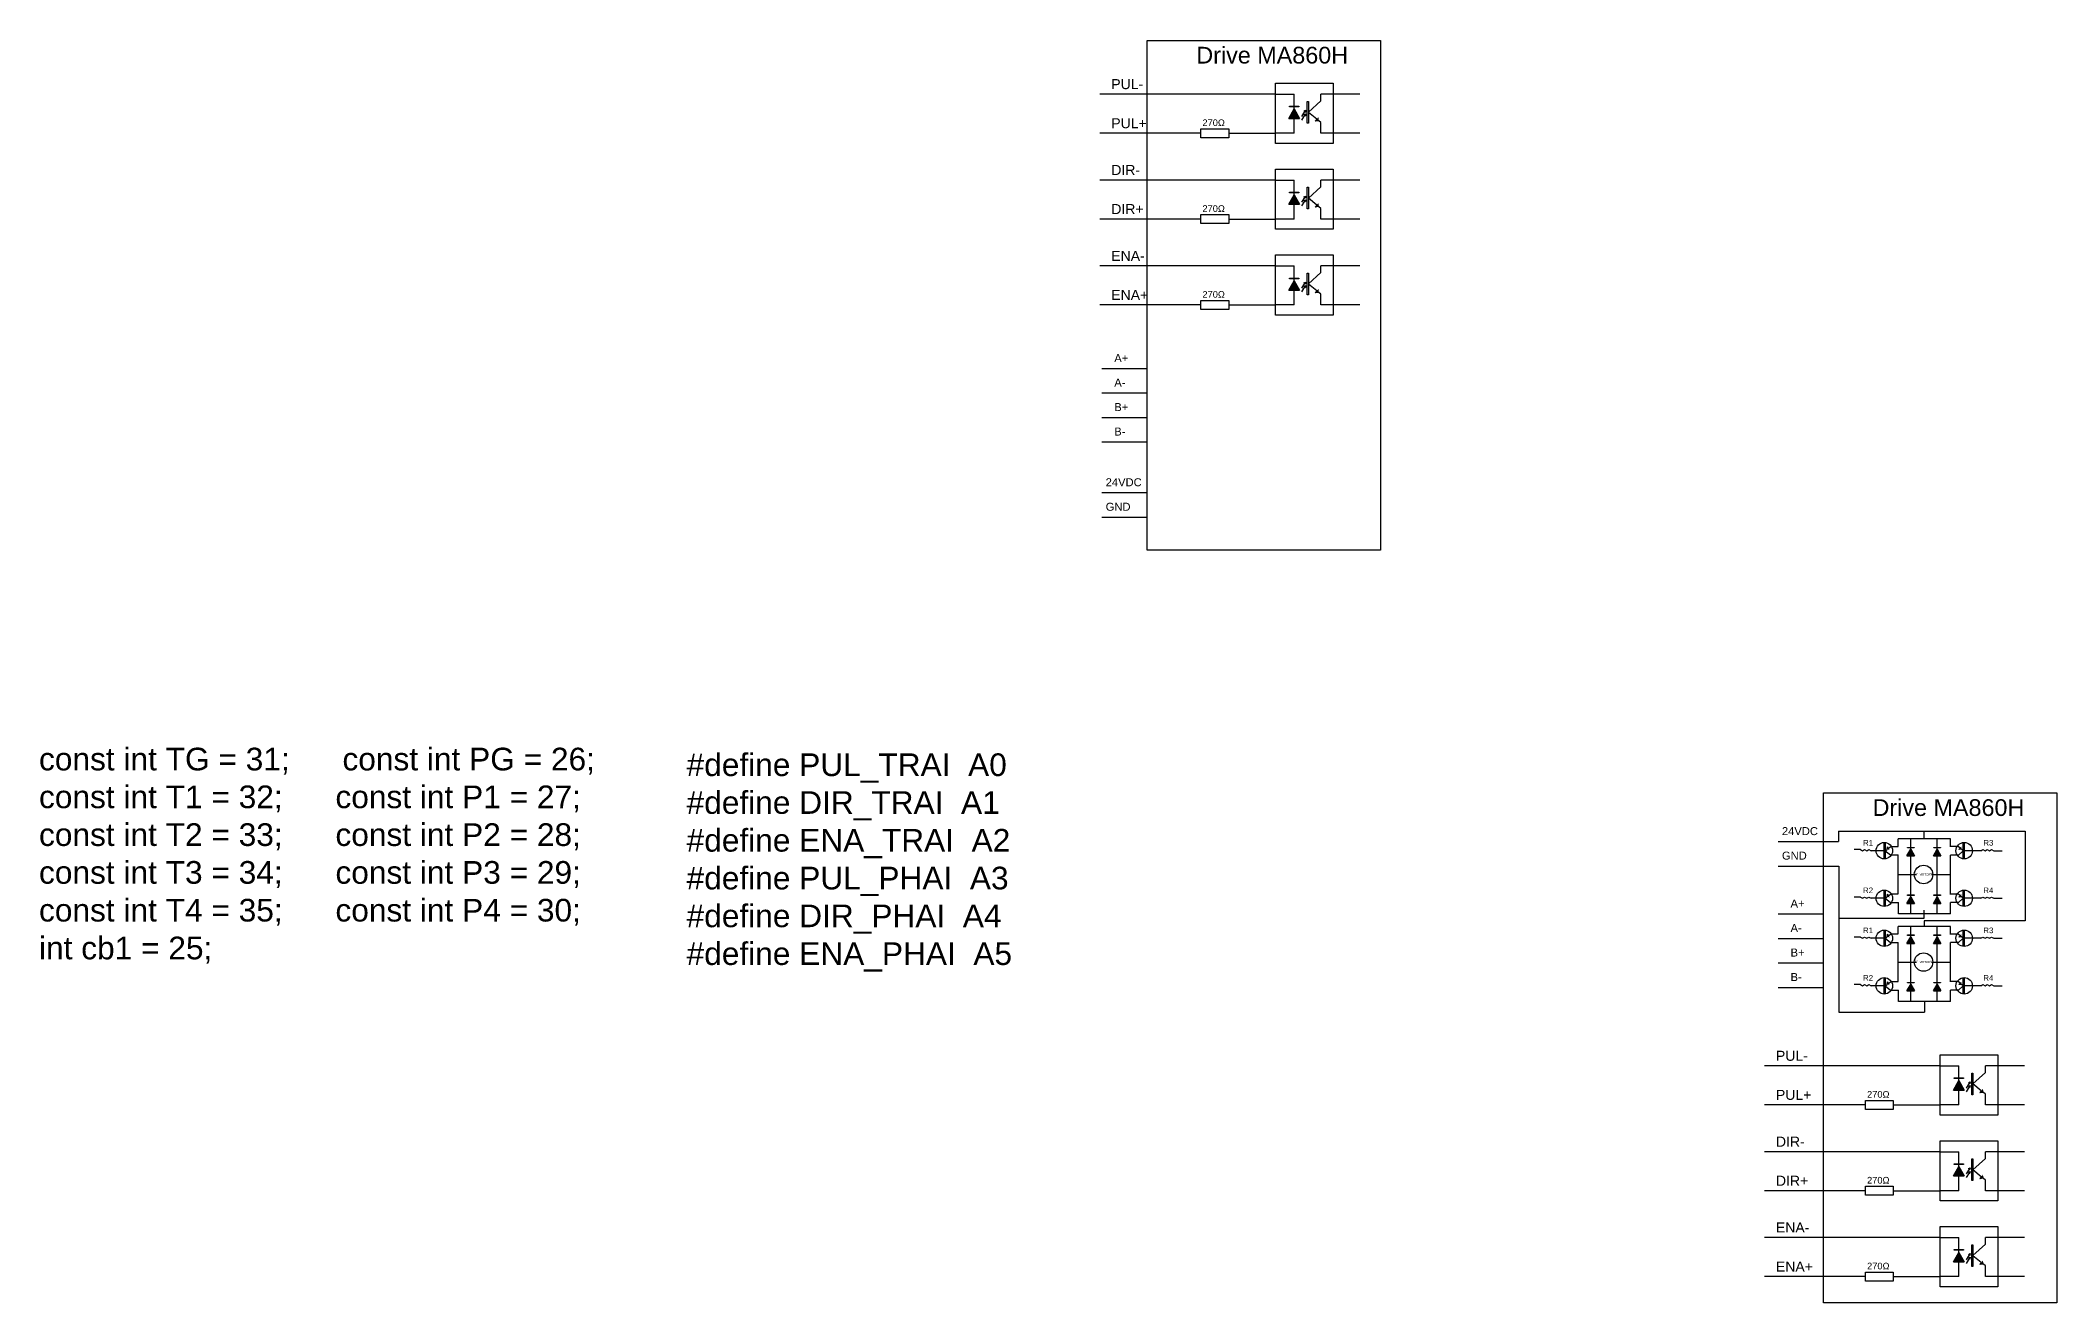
# Model space of a CAD drawing. Header units: millimetres. Extents: x 1 to 623, y -49 to 60.
# Drawn here: x 132.75 to 168.34, y -29.78 to -7.51 of the extents above; entities that cross this region are included whole.
import ezdxf

# ---------------------------------------------------------------- set-up
doc = ezdxf.new("R2010")
doc.units = ezdxf.units.MM
doc.header["$LTSCALE"] = 0.1
doc.styles.get("Standard").update_dxf_attribs({"font": 'arial.ttf'})

msp = doc.modelspace()

# ---------------------------------------------------------------- hatches: boundary and pattern name
h = msp.add_hatch(color=256)
h.dxf.hatch_style = 1
h.paths.add_polyline_path([(154.783, -8.885), (154.879, -8.885), (154.975, -8.885), (154.879, -8.719)])
h = msp.add_hatch(color=256)
h.dxf.hatch_style = 1
h.paths.add_polyline_path([(155.051, -8.756), (155.064, -8.765), (155.077, -8.773), (155.079, -8.742)])
h = msp.add_hatch(color=256)
h.dxf.hatch_style = 1
h.paths.add_polyline_path([(155.051, -8.82), (155.064, -8.829), (155.077, -8.837), (155.079, -8.806)])
h = msp.add_hatch(color=256)
h.dxf.hatch_style = 1
h.paths.add_polyline_path([(155.248, -8.935), (155.314, -8.927), (155.308, -8.861), (155.278, -8.898)])
h = msp.add_hatch(color=256)
h.dxf.hatch_style = 1
h.paths.add_polyline_path([(154.783, -10.4), (154.879, -10.4), (154.975, -10.4), (154.879, -10.234)])
h = msp.add_hatch(color=256)
h.dxf.hatch_style = 1
h.paths.add_polyline_path([(155.051, -10.271), (155.064, -10.279), (155.077, -10.288), (155.079, -10.257)])
h = msp.add_hatch(color=256)
h.dxf.hatch_style = 1
h.paths.add_polyline_path([(155.051, -10.335), (155.064, -10.343), (155.077, -10.351), (155.079, -10.321)])
h = msp.add_hatch(color=256)
h.dxf.hatch_style = 1
h.paths.add_polyline_path([(155.248, -10.45), (155.314, -10.442), (155.308, -10.376), (155.278, -10.413)])
h = msp.add_hatch(color=256)
h.dxf.hatch_style = 1
h.paths.add_polyline_path([(154.783, -11.915), (154.879, -11.915), (154.975, -11.915), (154.879, -11.748)])
h = msp.add_hatch(color=256)
h.dxf.hatch_style = 1
h.paths.add_polyline_path([(155.051, -11.786), (155.064, -11.794), (155.077, -11.802), (155.079, -11.772)])
h = msp.add_hatch(color=256)
h.dxf.hatch_style = 1
h.paths.add_polyline_path([(155.051, -11.85), (155.064, -11.858), (155.077, -11.866), (155.079, -11.835)])
h = msp.add_hatch(color=256)
h.dxf.hatch_style = 1
h.paths.add_polyline_path([(155.248, -11.964), (155.314, -11.956), (155.308, -11.891), (155.278, -11.927)])
h = msp.add_hatch(color=256)
h.dxf.hatch_style = 1
h.paths.add_polyline_path([(165.349, -21.735), (165.343, -21.781), (165.389, -21.788), (165.369, -21.761)])
h = msp.add_hatch(color=256)
h.dxf.hatch_style = 1
h.paths.add_polyline_path([(165.694, -21.896), (165.761, -21.896), (165.828, -21.896), (165.761, -21.78)])
h = msp.add_hatch(color=256)
h.dxf.hatch_style = 1
h.paths.add_polyline_path([(166.16, -21.896), (166.227, -21.896), (166.294, -21.896), (166.227, -21.78)])
h = msp.add_hatch(color=256)
h.dxf.hatch_style = 1
h.paths.add_polyline_path([(166.611, -21.784), (166.657, -21.779), (166.653, -21.733), (166.632, -21.759)])
h = msp.add_hatch(color=256)
h.dxf.hatch_style = 1
h.paths.add_polyline_path([(165.349, -22.574), (165.343, -22.62), (165.389, -22.627), (165.369, -22.6)])
h = msp.add_hatch(color=256)
h.dxf.hatch_style = 1
h.paths.add_polyline_path([(165.694, -22.735), (165.761, -22.735), (165.828, -22.735), (165.761, -22.619)])
h = msp.add_hatch(color=256)
h.dxf.hatch_style = 1
h.paths.add_polyline_path([(166.16, -22.735), (166.227, -22.735), (166.294, -22.735), (166.227, -22.619)])
h = msp.add_hatch(color=256)
h.dxf.hatch_style = 1
h.paths.add_polyline_path([(166.611, -22.623), (166.657, -22.618), (166.653, -22.572), (166.632, -22.598)])
h = msp.add_hatch(color=256)
h.dxf.hatch_style = 1
h.paths.add_polyline_path([(165.349, -23.28), (165.343, -23.326), (165.389, -23.333), (165.369, -23.306)])
h = msp.add_hatch(color=256)
h.dxf.hatch_style = 1
h.paths.add_polyline_path([(165.694, -23.441), (165.761, -23.441), (165.828, -23.441), (165.761, -23.325)])
h = msp.add_hatch(color=256)
h.dxf.hatch_style = 1
h.paths.add_polyline_path([(166.16, -23.441), (166.227, -23.441), (166.294, -23.441), (166.227, -23.325)])
h = msp.add_hatch(color=256)
h.dxf.hatch_style = 1
h.paths.add_polyline_path([(166.611, -23.329), (166.657, -23.324), (166.653, -23.278), (166.632, -23.304)])
h = msp.add_hatch(color=256)
h.dxf.hatch_style = 1
h.paths.add_polyline_path([(165.349, -24.119), (165.343, -24.165), (165.389, -24.172), (165.369, -24.145)])
h = msp.add_hatch(color=256)
h.dxf.hatch_style = 1
h.paths.add_polyline_path([(165.694, -24.28), (165.761, -24.28), (165.828, -24.28), (165.761, -24.164)])
h = msp.add_hatch(color=256)
h.dxf.hatch_style = 1
h.paths.add_polyline_path([(166.16, -24.28), (166.227, -24.28), (166.294, -24.28), (166.227, -24.164)])
h = msp.add_hatch(color=256)
h.dxf.hatch_style = 1
h.paths.add_polyline_path([(166.611, -24.168), (166.657, -24.163), (166.653, -24.117), (166.632, -24.143)])
h = msp.add_hatch(color=256)
h.dxf.hatch_style = 1
h.paths.add_polyline_path([(166.513, -26.028), (166.609, -26.028), (166.704, -26.028), (166.609, -25.862)])
h = msp.add_hatch(color=256)
h.dxf.hatch_style = 1
h.paths.add_polyline_path([(166.781, -25.899), (166.794, -25.907), (166.807, -25.916), (166.808, -25.885)])
h = msp.add_hatch(color=256)
h.dxf.hatch_style = 1
h.paths.add_polyline_path([(166.781, -25.963), (166.794, -25.971), (166.807, -25.98), (166.808, -25.949)])
h = msp.add_hatch(color=256)
h.dxf.hatch_style = 1
h.paths.add_polyline_path([(166.978, -26.078), (167.043, -26.07), (167.037, -26.004), (167.007, -26.041)])
h = msp.add_hatch(color=256)
h.dxf.hatch_style = 1
h.paths.add_polyline_path([(166.513, -27.543), (166.609, -27.543), (166.704, -27.543), (166.609, -27.376)])
h = msp.add_hatch(color=256)
h.dxf.hatch_style = 1
h.paths.add_polyline_path([(166.781, -27.414), (166.794, -27.422), (166.807, -27.43), (166.808, -27.4)])
h = msp.add_hatch(color=256)
h.dxf.hatch_style = 1
h.paths.add_polyline_path([(166.781, -27.478), (166.794, -27.486), (166.807, -27.494), (166.808, -27.464)])
h = msp.add_hatch(color=256)
h.dxf.hatch_style = 1
h.paths.add_polyline_path([(166.978, -27.592), (167.043, -27.584), (167.037, -27.519), (167.007, -27.556)])
h = msp.add_hatch(color=256)
h.dxf.hatch_style = 1
h.paths.add_polyline_path([(166.513, -29.057), (166.609, -29.057), (166.704, -29.057), (166.609, -28.891)])
h = msp.add_hatch(color=256)
h.dxf.hatch_style = 1
h.paths.add_polyline_path([(166.781, -28.928), (166.794, -28.937), (166.807, -28.945), (166.808, -28.914)])
h = msp.add_hatch(color=256)
h.dxf.hatch_style = 1
h.paths.add_polyline_path([(166.781, -28.992), (166.794, -29.001), (166.807, -29.009), (166.808, -28.978)])
h = msp.add_hatch(color=256)
h.dxf.hatch_style = 1
h.paths.add_polyline_path([(166.978, -29.107), (167.043, -29.099), (167.037, -29.033), (167.007, -29.07)])

# ---------------------------------------------------------------- linework, layer by layer
for p, q in [((154.548, -8.458), (151.451, -8.458)), ((154.548, -8.458), (154.879, -8.458)), ((154.879, -8.719), (154.879, -8.458)), ((155.35, -8.577), (155.35, -8.458)), ((156.041, -8.458), (155.35, -8.458)), ((154.783, -8.885), (154.879, -8.719)), ((154.783, -8.885), (154.879, -8.885)), ((154.879, -8.719), (154.975, -8.885)), ((154.879, -8.885), (154.975, -8.885)), ((154.879, -9.147), (154.879, -8.885)), ((155.064, -8.765), (155.009, -8.85)), ((155.064, -8.829), (155.009, -8.914)), ((155.051, -8.756), (155.079, -8.742)), ((155.051, -8.756), (155.064, -8.765)), ((155.051, -8.82), (155.079, -8.806)), ((155.051, -8.82), (155.064, -8.829)), ((155.064, -8.765), (155.077, -8.773)), ((155.064, -8.829), (155.077, -8.837)), ((155.079, -8.742), (155.077, -8.773)), ((155.079, -8.806), (155.077, -8.837)), ((155.13, -8.776), (155.35, -8.577)), ((155.278, -8.898), (155.13, -8.778)), ((153.232, -9.147), (151.451, -9.147)), ((153.724, -9.147), (154.548, -9.147)), ((154.879, -9.147), (154.548, -9.147)), ((155.278, -8.898), (155.248, -8.935)), ((155.314, -8.927), (155.248, -8.935)), ((155.35, -8.958), (155.314, -8.929)), ((155.35, -9.147), (155.35, -8.958)), ((156.041, -9.147), (155.35, -9.147)), ((154.548, -9.972), (151.451, -9.972)), ((154.548, -9.972), (154.879, -9.972)), ((154.783, -10.4), (154.879, -10.234)), ((154.879, -10.234), (154.879, -9.972)), ((154.879, -10.234), (154.975, -10.4)), ((155.064, -10.279), (155.009, -10.365)), ((155.051, -10.271), (155.079, -10.257)), ((155.051, -10.271), (155.064, -10.279)), ((155.064, -10.279), (155.077, -10.288)), ((155.079, -10.257), (155.077, -10.288)), ((155.13, -10.291), (155.35, -10.091)), ((155.278, -10.413), (155.13, -10.293)), ((155.35, -10.091), (155.35, -9.972)), ((156.041, -9.972), (155.35, -9.972)), ((153.232, -10.662), (151.451, -10.662)), ((153.724, -10.662), (154.548, -10.662)), ((154.879, -10.662), (154.548, -10.662)), ((154.783, -10.4), (154.879, -10.4)), ((154.879, -10.4), (154.975, -10.4)), ((154.879, -10.662), (154.879, -10.4)), ((155.064, -10.343), (155.009, -10.429)), ((155.051, -10.335), (155.079, -10.321)), ((155.051, -10.335), (155.064, -10.343)), ((155.064, -10.343), (155.077, -10.351)), ((155.079, -10.321), (155.077, -10.351)), ((155.278, -10.413), (155.248, -10.45)), ((155.314, -10.442), (155.248, -10.45)), ((155.35, -10.473), (155.314, -10.444)), ((155.35, -10.662), (155.35, -10.473)), ((156.041, -10.662), (155.35, -10.662)), ((154.548, -11.487), (151.451, -11.487)), ((154.548, -11.487), (154.879, -11.487)), ((154.879, -11.748), (154.879, -11.487)), ((155.13, -11.806), (155.35, -11.606)), ((155.35, -11.606), (155.35, -11.487)), ((156.041, -11.487), (155.35, -11.487)), ((154.783, -11.915), (154.879, -11.748)), ((154.783, -11.915), (154.879, -11.915)), ((154.879, -11.748), (154.975, -11.915)), ((154.879, -11.915), (154.975, -11.915)), ((154.879, -12.176), (154.879, -11.915)), ((155.064, -11.794), (155.009, -11.88)), ((155.064, -11.858), (155.009, -11.944)), ((155.051, -11.786), (155.079, -11.772)), ((155.051, -11.786), (155.064, -11.794)), ((155.051, -11.85), (155.079, -11.835)), ((155.051, -11.85), (155.064, -11.858)), ((155.064, -11.794), (155.077, -11.802)), ((155.064, -11.858), (155.077, -11.866)), ((155.079, -11.772), (155.077, -11.802)), ((155.079, -11.835), (155.077, -11.866)), ((155.278, -11.927), (155.13, -11.808)), ((155.278, -11.927), (155.248, -11.964)), ((155.314, -11.956), (155.248, -11.964)), ((155.35, -11.988), (155.314, -11.958)), ((155.35, -12.176), (155.35, -11.988)), ((153.232, -12.176), (151.451, -12.176)), ((153.724, -12.176), (154.548, -12.176)), ((154.879, -12.176), (154.548, -12.176)), ((156.041, -12.176), (155.35, -12.176)), ((151.488, -13.297), (152.285, -13.297)), ((151.488, -13.729), (152.285, -13.729)), ((151.488, -14.161), (152.285, -14.161)), ((151.488, -14.593), (152.285, -14.593)), ((151.488, -15.488), (152.285, -15.488)), ((151.488, -15.92), (152.285, -15.92)), ((163.423, -21.644), (164.484, -21.644)), ((164.484, -21.459), (164.484, -21.644)), ((164.484, -21.459), (166, -21.459)), ((166.462, -21.597), (165.538, -21.597)), ((165.538, -21.729), (165.538, -21.597)), ((165.761, -21.78), (165.761, -21.597)), ((166, -21.597), (166, -21.459)), ((166, -21.459), (167.781, -21.459)), ((166.227, -21.78), (166.227, -21.597)), ((166.462, -21.73), (166.462, -21.597)), ((167.781, -21.459), (167.781, -23.042)), ((164.872, -21.783), (164.762, -21.783)), ((164.872, -21.783), (164.91, -21.805)), ((164.91, -21.805), (164.948, -21.783)), ((164.948, -21.783), (164.986, -21.805)), ((164.986, -21.805), (165.024, -21.783)), ((165.024, -21.783), (165.062, -21.805)), ((165.295, -21.805), (165.062, -21.805)), ((165.31, -21.806), (165.343, -21.781)), ((165.311, -21.805), (165.404, -21.88)), ((165.343, -21.781), (165.349, -21.735)), ((165.369, -21.761), (165.349, -21.735)), ((165.369, -21.761), (165.411, -21.729)), ((165.404, -21.88), (165.538, -21.88)), ((165.411, -21.729), (165.538, -21.729)), ((165.538, -22.568), (165.538, -21.88)), ((165.694, -21.896), (165.761, -21.78)), ((165.694, -21.896), (165.761, -21.896)), ((165.761, -21.78), (165.828, -21.896)), ((165.761, -21.896), (165.828, -21.896)), ((165.761, -22.586), (165.761, -21.896)), ((166.16, -21.896), (166.227, -21.78)), ((166.16, -21.896), (166.227, -21.896)), ((166.227, -21.78), (166.294, -21.896)), ((166.227, -21.896), (166.294, -21.896)), ((166.227, -22.586), (166.227, -21.896)), ((166.597, -21.73), (166.454, -21.73)), ((166.606, -21.881), (166.462, -21.881)), ((166.462, -22.569), (166.462, -21.881)), ((166.632, -21.759), (166.597, -21.73)), ((166.606, -21.881), (166.689, -21.805)), ((166.632, -21.759), (166.611, -21.784)), ((166.657, -21.779), (166.611, -21.784)), ((166.689, -21.805), (166.657, -21.779)), ((166.998, -21.805), (166.705, -21.805)), ((166.998, -21.805), (167.036, -21.783)), ((167.036, -21.783), (167.074, -21.805)), ((167.074, -21.805), (167.112, -21.783)), ((167.112, -21.783), (167.15, -21.805)), ((167.15, -21.805), (167.188, -21.783)), ((167.188, -21.783), (167.226, -21.805)), ((167.226, -21.805), (167.372, -21.805)), ((163.423, -22.076), (164.221, -22.076)), ((164.221, -22.076), (164.494, -22.076)), ((164.494, -22.076), (164.494, -22.998)), ((165.538, -22.224), (165.862, -22.224)), ((166.129, -22.225), (166.462, -22.225)), ((164.872, -22.622), (164.762, -22.622)), ((164.872, -22.622), (164.91, -22.644)), ((164.91, -22.644), (164.948, -22.622)), ((164.948, -22.622), (164.986, -22.644)), ((164.986, -22.644), (165.024, -22.622)), ((165.024, -22.622), (165.062, -22.644)), ((165.295, -22.644), (165.062, -22.644)), ((165.31, -22.644), (165.343, -22.62)), ((165.311, -22.644), (165.404, -22.719)), ((165.343, -22.62), (165.349, -22.574)), ((165.369, -22.6), (165.349, -22.574)), ((165.369, -22.6), (165.411, -22.568)), ((165.404, -22.719), (165.547, -22.719)), ((165.411, -22.568), (165.538, -22.568)), ((165.547, -22.918), (165.547, -22.719)), ((165.694, -22.735), (165.761, -22.619)), ((165.694, -22.735), (165.761, -22.735)), ((165.761, -22.619), (165.761, -22.436)), ((165.761, -22.619), (165.828, -22.735)), ((165.761, -22.735), (165.828, -22.735)), ((165.761, -22.918), (165.761, -22.735)), ((166.16, -22.735), (166.227, -22.619)), ((166.16, -22.735), (166.227, -22.735)), ((166.227, -22.619), (166.227, -22.436)), ((166.227, -22.619), (166.294, -22.735)), ((166.227, -22.735), (166.294, -22.735)), ((166.227, -22.918), (166.227, -22.735)), ((166.597, -22.569), (166.454, -22.569)), ((166.606, -22.72), (166.462, -22.72)), ((166.462, -22.918), (166.462, -22.72)), ((166.632, -22.598), (166.597, -22.569)), ((166.606, -22.72), (166.689, -22.644)), ((166.632, -22.598), (166.611, -22.623)), ((166.657, -22.618), (166.611, -22.623)), ((166.689, -22.644), (166.657, -22.618)), ((166.998, -22.644), (166.705, -22.644)), ((166.998, -22.644), (167.036, -22.622)), ((167.036, -22.622), (167.074, -22.644)), ((167.074, -22.644), (167.112, -22.622)), ((167.112, -22.622), (167.15, -22.644)), ((167.15, -22.644), (167.188, -22.622)), ((167.188, -22.622), (167.226, -22.644)), ((167.226, -22.644), (167.372, -22.644)), ((163.423, -22.921), (164.221, -22.921)), ((164.494, -22.998), (165.997, -22.998)), ((164.494, -22.998), (164.494, -24.651)), ((166.462, -22.918), (165.547, -22.918)), ((165.997, -22.998), (165.997, -22.856)), ((167.781, -23.042), (165.997, -23.042)), ((165.997, -23.042), (166, -23.142)), ((167.781, -23.042), (167.781, -23.042)), ((163.423, -23.353), (164.221, -23.353)), ((164.872, -23.328), (164.762, -23.328)), ((164.872, -23.328), (164.91, -23.35)), ((164.872, -23.328), (164.91, -23.35)), ((164.91, -23.35), (164.948, -23.328)), ((164.91, -23.35), (164.948, -23.328)), ((164.948, -23.328), (164.986, -23.35)), ((164.948, -23.328), (164.986, -23.35)), ((164.986, -23.35), (165.024, -23.328)), ((164.986, -23.35), (165.024, -23.328)), ((165.024, -23.328), (165.062, -23.35)), ((165.024, -23.328), (165.062, -23.35)), ((165.295, -23.35), (165.062, -23.35)), ((165.31, -23.351), (165.343, -23.326)), ((165.311, -23.35), (165.404, -23.425)), ((165.343, -23.326), (165.349, -23.28)), ((165.369, -23.306), (165.349, -23.28)), ((165.369, -23.306), (165.411, -23.274)), ((165.404, -23.425), (165.538, -23.425)), ((165.411, -23.274), (165.538, -23.274)), ((166.462, -23.142), (165.538, -23.142)), ((165.538, -23.274), (165.538, -23.142)), ((165.538, -24.113), (165.538, -23.425)), ((165.694, -23.441), (165.761, -23.325)), ((165.694, -23.441), (165.761, -23.441)), ((165.761, -23.325), (165.761, -23.142)), ((165.761, -23.325), (165.828, -23.441)), ((165.761, -23.441), (165.828, -23.441)), ((165.761, -24.131), (165.761, -23.441)), ((166.16, -23.441), (166.227, -23.325)), ((166.16, -23.441), (166.227, -23.441)), ((166.227, -23.325), (166.227, -23.142)), ((166.227, -23.325), (166.294, -23.441)), ((166.227, -23.441), (166.294, -23.441)), ((166.227, -24.131), (166.227, -23.441)), ((166.597, -23.275), (166.454, -23.275)), ((166.462, -23.275), (166.462, -23.142)), ((166.606, -23.426), (166.462, -23.426)), ((166.462, -24.114), (166.462, -23.426)), ((166.632, -23.304), (166.597, -23.275)), ((166.606, -23.426), (166.689, -23.35)), ((166.632, -23.304), (166.611, -23.329)), ((166.657, -23.324), (166.611, -23.329)), ((166.689, -23.35), (166.657, -23.324)), ((166.998, -23.35), (166.705, -23.35)), ((166.998, -23.35), (166.705, -23.35)), ((166.998, -23.35), (167.036, -23.328)), ((166.998, -23.35), (167.036, -23.328)), ((167.036, -23.328), (167.074, -23.35)), ((167.036, -23.328), (167.074, -23.35)), ((167.074, -23.35), (167.112, -23.328)), ((167.074, -23.35), (167.112, -23.328)), ((167.112, -23.328), (167.15, -23.35)), ((167.112, -23.328), (167.15, -23.35)), ((167.15, -23.35), (167.188, -23.328)), ((167.15, -23.35), (167.188, -23.328)), ((167.188, -23.328), (167.226, -23.35)), ((167.188, -23.328), (167.226, -23.35)), ((167.226, -23.35), (167.372, -23.35)), ((163.423, -23.785), (164.221, -23.785)), ((165.538, -23.769), (165.862, -23.769)), ((166.129, -23.77), (166.462, -23.77)), ((164.872, -24.167), (164.762, -24.167)), ((164.872, -24.167), (164.91, -24.189)), ((164.872, -24.167), (164.91, -24.189)), ((164.91, -24.189), (164.948, -24.167)), ((164.91, -24.189), (164.948, -24.167)), ((164.948, -24.167), (164.986, -24.189)), ((164.948, -24.167), (164.986, -24.189)), ((164.986, -24.189), (165.024, -24.167)), ((164.986, -24.189), (165.024, -24.167)), ((165.024, -24.167), (165.062, -24.189)), ((165.024, -24.167), (165.062, -24.189)), ((165.295, -24.189), (165.062, -24.189)), ((165.31, -24.189), (165.343, -24.165)), ((165.311, -24.189), (165.404, -24.264)), ((165.343, -24.165), (165.349, -24.119)), ((165.369, -24.145), (165.349, -24.119)), ((165.369, -24.145), (165.411, -24.113)), ((165.411, -24.113), (165.538, -24.113)), ((165.694, -24.28), (165.761, -24.164)), ((165.761, -24.164), (165.761, -23.981)), ((165.761, -24.164), (165.828, -24.28)), ((166.16, -24.28), (166.227, -24.164)), ((166.227, -24.164), (166.227, -23.981)), ((166.227, -24.164), (166.294, -24.28)), ((166.597, -24.114), (166.454, -24.114)), ((166.632, -24.143), (166.597, -24.114)), ((166.606, -24.265), (166.689, -24.189)), ((166.632, -24.143), (166.611, -24.168)), ((166.657, -24.163), (166.611, -24.168)), ((166.689, -24.189), (166.657, -24.163)), ((166.998, -24.189), (166.705, -24.189)), ((166.998, -24.189), (166.705, -24.189)), ((166.998, -24.189), (167.036, -24.167)), ((166.998, -24.189), (167.036, -24.167)), ((167.036, -24.167), (167.074, -24.189)), ((167.036, -24.167), (167.074, -24.189)), ((167.074, -24.189), (167.112, -24.167)), ((167.074, -24.189), (167.112, -24.167)), ((167.112, -24.167), (167.15, -24.189)), ((167.112, -24.167), (167.15, -24.189)), ((167.15, -24.189), (167.188, -24.167)), ((167.15, -24.189), (167.188, -24.167)), ((167.188, -24.167), (167.226, -24.189)), ((167.188, -24.167), (167.226, -24.189)), ((167.226, -24.189), (167.372, -24.189)), ((163.423, -24.217), (164.221, -24.217)), ((165.404, -24.264), (165.547, -24.264)), ((165.547, -24.463), (165.547, -24.264)), ((166.462, -24.463), (165.547, -24.463)), ((165.694, -24.28), (165.761, -24.28)), ((165.761, -24.28), (165.828, -24.28)), ((165.761, -24.463), (165.761, -24.28)), ((166.004, -24.463), (166.004, -24.651)), ((166.16, -24.28), (166.227, -24.28)), ((166.227, -24.28), (166.294, -24.28)), ((166.227, -24.463), (166.227, -24.28)), ((166.606, -24.265), (166.462, -24.265)), ((166.462, -24.463), (166.462, -24.265)), ((164.494, -24.651), (166.004, -24.651)), ((166.278, -25.6), (163.181, -25.6)), ((166.278, -25.6), (166.609, -25.6)), ((166.609, -25.862), (166.609, -25.6)), ((167.77, -25.6), (167.079, -25.6)), ((167.079, -25.72), (167.079, -25.6)), ((166.513, -26.028), (166.609, -25.862)), ((166.609, -25.862), (166.704, -26.028)), ((166.794, -25.907), (166.739, -25.993)), ((166.794, -25.971), (166.739, -26.057)), ((166.781, -25.899), (166.808, -25.885)), ((166.781, -25.899), (166.794, -25.907)), ((166.781, -25.963), (166.808, -25.949)), ((166.781, -25.963), (166.794, -25.971)), ((166.794, -25.907), (166.807, -25.916)), ((166.794, -25.971), (166.807, -25.98)), ((166.808, -25.885), (166.807, -25.916)), ((166.808, -25.949), (166.807, -25.98)), ((166.86, -25.919), (167.079, -25.72)), ((167.007, -26.041), (166.86, -25.921)), ((164.962, -26.29), (163.181, -26.29)), ((165.453, -26.29), (166.278, -26.29)), ((166.609, -26.29), (166.278, -26.29)), ((166.513, -26.028), (166.609, -26.028)), ((166.609, -26.028), (166.704, -26.028)), ((166.609, -26.29), (166.609, -26.028)), ((167.007, -26.041), (166.978, -26.078)), ((167.043, -26.07), (166.978, -26.078)), ((167.079, -26.101), (167.043, -26.072)), ((167.079, -26.29), (167.079, -26.101)), ((167.77, -26.29), (167.079, -26.29)), ((166.278, -27.115), (163.181, -27.115)), ((166.278, -27.115), (166.609, -27.115)), ((166.513, -27.543), (166.609, -27.376)), ((166.609, -27.376), (166.609, -27.115)), ((166.609, -27.376), (166.704, -27.543)), ((166.781, -27.414), (166.808, -27.4)), ((166.808, -27.4), (166.807, -27.43)), ((166.86, -27.434), (167.079, -27.234)), ((167.77, -27.115), (167.079, -27.115)), ((167.079, -27.234), (167.079, -27.115)), ((166.513, -27.543), (166.609, -27.543)), ((166.609, -27.543), (166.704, -27.543)), ((166.609, -27.804), (166.609, -27.543)), ((166.794, -27.422), (166.739, -27.508)), ((166.794, -27.486), (166.739, -27.572)), ((166.781, -27.414), (166.794, -27.422)), ((166.781, -27.478), (166.808, -27.464)), ((166.781, -27.478), (166.794, -27.486)), ((166.794, -27.422), (166.807, -27.43)), ((166.794, -27.486), (166.807, -27.494)), ((166.808, -27.464), (166.807, -27.494)), ((167.007, -27.556), (166.86, -27.436)), ((167.007, -27.556), (166.978, -27.592)), ((167.043, -27.584), (166.978, -27.592)), ((167.079, -27.616), (167.043, -27.586)), ((167.079, -27.804), (167.079, -27.616)), ((164.962, -27.804), (163.181, -27.804)), ((165.453, -27.804), (166.278, -27.804)), ((166.609, -27.804), (166.278, -27.804)), ((167.77, -27.804), (167.079, -27.804)), ((166.278, -28.63), (163.181, -28.63)), ((166.278, -28.63), (166.609, -28.63)), ((166.609, -28.891), (166.609, -28.63)), ((166.86, -28.948), (167.079, -28.749)), ((167.77, -28.63), (167.079, -28.63)), ((167.079, -28.749), (167.079, -28.63)), ((166.513, -29.057), (166.609, -28.891)), ((166.513, -29.057), (166.609, -29.057)), ((166.609, -28.891), (166.704, -29.057)), ((166.609, -29.057), (166.704, -29.057)), ((166.609, -29.319), (166.609, -29.057)), ((166.794, -28.937), (166.739, -29.022)), ((166.794, -29.001), (166.739, -29.086)), ((166.781, -28.928), (166.808, -28.914)), ((166.781, -28.928), (166.794, -28.937)), ((166.781, -28.992), (166.808, -28.978)), ((166.781, -28.992), (166.794, -29.001)), ((166.794, -28.937), (166.807, -28.945)), ((166.794, -29.001), (166.807, -29.009)), ((166.808, -28.914), (166.807, -28.945)), ((166.808, -28.978), (166.807, -29.009)), ((167.007, -29.07), (166.86, -28.95)), ((167.007, -29.07), (166.978, -29.107)), ((167.043, -29.099), (166.978, -29.107)), ((167.079, -29.13), (167.043, -29.101)), ((167.079, -29.319), (167.079, -29.13)), ((164.962, -29.319), (163.181, -29.319)), ((165.453, -29.319), (166.278, -29.319)), ((166.609, -29.319), (166.278, -29.319)), ((167.77, -29.319), (167.079, -29.319))]:
    msp.add_line(p, q)
for points in [[(152.285, -7.508), (156.401, -7.508), (156.401, -16.504), (152.285, -16.504)], [(154.548, -8.265), (155.567, -8.265), (155.567, -9.325), (154.548, -9.325)], [(154.796, -8.671), (154.962, -8.671), (154.962, -8.683), (154.796, -8.683)], [(155.107, -8.585), (155.13, -8.585), (155.13, -8.967), (155.107, -8.967)], [(153.232, -9.069), (153.724, -9.069), (153.724, -9.226), (153.232, -9.226)], [(154.548, -9.779), (155.567, -9.779), (155.567, -10.84), (154.548, -10.84)], [(154.796, -10.186), (154.962, -10.186), (154.962, -10.198), (154.796, -10.198)], [(155.107, -10.1), (155.13, -10.1), (155.13, -10.482), (155.107, -10.482)], [(153.232, -10.583), (153.724, -10.583), (153.724, -10.74), (153.232, -10.74)], [(154.548, -11.294), (155.567, -11.294), (155.567, -12.354), (154.548, -12.354)], [(154.796, -11.701), (154.962, -11.701), (154.962, -11.713), (154.796, -11.713)], [(155.107, -11.615), (155.13, -11.615), (155.13, -11.997), (155.107, -11.997)], [(153.232, -12.098), (153.724, -12.098), (153.724, -12.255), (153.232, -12.255)], [(164.221, -20.782), (168.337, -20.782), (168.337, -29.779), (164.221, -29.779)], [(165.311, -21.938), (165.295, -21.938), (165.295, -21.671), (165.311, -21.671)], [(166.689, -21.671), (166.705, -21.671), (166.705, -21.938), (166.689, -21.938)], [(165.703, -21.747), (165.819, -21.747), (165.819, -21.755), (165.703, -21.755)], [(166.169, -21.747), (166.285, -21.747), (166.285, -21.755), (166.169, -21.755)], [(165.311, -22.777), (165.295, -22.777), (165.295, -22.51), (165.311, -22.51)], [(165.703, -22.586), (165.819, -22.586), (165.819, -22.594), (165.703, -22.594)], [(166.169, -22.586), (166.285, -22.586), (166.285, -22.594), (166.169, -22.594)], [(166.689, -22.51), (166.705, -22.51), (166.705, -22.777), (166.689, -22.777)], [(165.311, -23.483), (165.295, -23.483), (165.295, -23.216), (165.311, -23.216)], [(165.703, -23.292), (165.819, -23.292), (165.819, -23.3), (165.703, -23.3)], [(166.169, -23.292), (166.285, -23.292), (166.285, -23.3), (166.169, -23.3)], [(166.689, -23.216), (166.705, -23.216), (166.705, -23.483), (166.689, -23.483)], [(165.311, -24.322), (165.295, -24.322), (165.295, -24.055), (165.311, -24.055)], [(165.703, -24.131), (165.819, -24.131), (165.819, -24.139), (165.703, -24.139)], [(166.169, -24.131), (166.285, -24.131), (166.285, -24.139), (166.169, -24.139)], [(166.689, -24.055), (166.705, -24.055), (166.705, -24.322), (166.689, -24.322)], [(166.278, -25.407), (167.297, -25.407), (167.297, -26.468), (166.278, -26.468)], [(166.526, -25.814), (166.692, -25.814), (166.692, -25.826), (166.526, -25.826)], [(166.837, -25.728), (166.86, -25.728), (166.86, -26.11), (166.837, -26.11)], [(164.962, -26.211), (165.453, -26.211), (165.453, -26.368), (164.962, -26.368)], [(166.278, -26.922), (167.297, -26.922), (167.297, -27.982), (166.278, -27.982)], [(166.526, -27.329), (166.692, -27.329), (166.692, -27.341), (166.526, -27.341)], [(166.837, -27.243), (166.86, -27.243), (166.86, -27.625), (166.837, -27.625)], [(164.962, -27.726), (165.453, -27.726), (165.453, -27.883), (164.962, -27.883)], [(166.278, -28.436), (167.297, -28.436), (167.297, -29.497), (166.278, -29.497)], [(166.837, -28.757), (166.86, -28.757), (166.86, -29.139), (166.837, -29.139)], [(166.526, -28.843), (166.692, -28.843), (166.692, -28.855), (166.526, -28.855)], [(164.962, -29.241), (165.453, -29.241), (165.453, -29.397), (164.962, -29.397)]]:
    msp.add_lwpolyline(points, close=True)
for centre, radius in [((165.295, -21.805), 0.145), ((166.705, -21.805), 0.145), ((165.987, -22.225), 0.163), ((165.295, -22.644), 0.145), ((166.705, -22.644), 0.145), ((165.295, -23.35), 0.145), ((166.705, -23.35), 0.145), ((165.987, -23.77), 0.163), ((165.295, -24.189), 0.145), ((166.705, -24.189), 0.145)]:
    msp.add_circle(centre, radius)

# ---------------------------------------------------------------- texts
at = {"attachment_point": 1}
for s, width, gutter_width, heights, insert, char_height in [('{\\fArial|b0|i0|c163|p34;Drive MA860H}', 2.73893, 1.474, [0], (153.153, -7.622), 0.29487), ('{\\fArial|b0|i0|c163|p34;PUL-}', 0.25677, 0.882, [0], (151.653, -8.192), 0.17649), ('{\\fArial|b0|i0|c163|p34;PUL+}', 0.25677, 0.882, [0], (151.653, -8.882), 0.17649), ('{\\fArial|b0|i0|c163|p34;270Ω  }', 0.85059, 0.587, [0], (153.26, -8.903), 0.11747), ('{\\fArial|b0|i0|c163|p34;DIR-}', 0.25677, 0.882, [0], (151.653, -9.707), 0.17649), ('{\\fArial|b0|i0|c163|p34;DIR+}', 0.25677, 0.882, [0], (151.653, -10.396), 0.17649), ('{\\fArial|b0|i0|c163|p34;270Ω  }', 0.85059, 0.587, [0], (153.26, -10.417), 0.11747), ('{\\fArial|b0|i0|c163|p34;ENA-}', 0.25677, 0.882, [0], (151.653, -11.222), 0.17649), ('{\\fArial|b0|i0|c163|p34;ENA+}', 0.25677, 0.882, [0], (151.653, -11.911), 0.17649), ('{\\fArial|b0|i0|c163|p34;270Ω  }', 0.85059, 0.587, [0], (153.26, -11.932), 0.11747), ('{\\fArial|b0|i0|c163|p34;A+}', 0.20541, 0.706, [0], (151.705, -13.043), 0.14119), ('{\\fArial|b0|i0|c163|p34;A-}', 0.20541, 0.706, [0], (151.705, -13.475), 0.14119), ('{\\fArial|b0|i0|c163|p34;B+}', 0.20541, 0.706, [0], (151.705, -13.907), 0.14119), ('{\\fArial|b0|i0|c163|p34;B-}', 0.20541, 0.706, [0], (151.705, -14.339), 0.14119), ('{\\fArial|b0|i0|c163|p34;24VDC}', 0.20541, 0.706, [0.141], (151.553, -15.234), 0.14119), ('{\\fArial|b0|i0|c163|p34;GND}', 0.20541, 0.706, [0.141], (151.553, -15.666), 0.14119), ('const int TG = 31;      const int PG = 26;\\Pconst int T1 = 32;      const int P1 = 27;\\Pconst int T2 = 33;      const int P2 = 28;\\Pconst int T3 = 34;      const int P3 = 29;\\Pconst int T4 = 35;      const int P4 = 30;\\Pint cb1 = 25;', 29.64238, 2, [0], (132.728, -19.988), 0.39991), ('{\\fArial|b0|i0|c163|p34;Drive MA860H}', 2.73893, 1.474, [0], (165.088, -20.897), 0.29487), ('{\\fArial|b0|i0|c163|p34;24VDC}', 0.20541, 0.706, [0.141], (163.488, -21.389), 0.14119), ('{\\fArial|b0|i0|c163|p34;R1}', 0.14379, 0.494, [0], (164.92, -21.616), 0.09884), ('{\\fArial|b0|i0|c163|p34;R3}', 0.14379, 0.494, [0], (167.043, -21.616), 0.09884), ('{\\fArial|b0|i0|c163|p34;GND}', 0.20541, 0.706, [0.141], (163.488, -21.821), 0.14119), ('{\\fArial|b0|i0|c163|p34;A+}', 0.03512, 0.121, [0], (165.842, -22.192), 0.02414), ('{\\fArial|b0|i0|c163|p34;MOTOR}', 0.05513, 0.189, [0.0379], (165.913, -22.205), 0.03789), ('{\\fArial|b0|i0|c163|p34;A-}', 0.03512, 0.121, [0], (166.108, -22.192), 0.02414), ('{\\fArial|b0|i0|c163|p34;A+}', 0.20541, 0.706, [0], (163.64, -22.666), 0.14119), ('{\\fArial|b0|i0|c163|p34;R2}', 0.14379, 0.494, [0], (164.92, -22.455), 0.09884), ('{\\fArial|b0|i0|c163|p34;R4}', 0.14379, 0.494, [0], (167.043, -22.455), 0.09884), ('{\\fArial|b0|i0|c163|p34;A-}', 0.20541, 0.706, [0], (163.64, -23.098), 0.14119), ('{\\fArial|b0|i0|c163|p34;R1}', 0.14379, 0.494, [0], (164.92, -23.161), 0.09884), ('{\\fArial|b0|i0|c163|p34;R3}', 0.14379, 0.494, [0], (167.043, -23.161), 0.09884), ('{\\fArial|b0|i0|c163|p34;B+}', 0.20541, 0.706, [0], (163.64, -23.531), 0.14119), ('{\\fArial|b0|i0|c163|p34;B+}', 0.03512, 0.121, [0], (165.842, -23.737), 0.02414), ('{\\fArial|b0|i0|c163|p34;MOTOR}', 0.05513, 0.189, [0.0379], (165.913, -23.75), 0.03789), ('{\\fArial|b0|i0|c163|p34;B-}', 0.03512, 0.121, [0], (166.108, -23.737), 0.02414), ('{\\fArial|b0|i0|c163|p34;B-}', 0.20541, 0.706, [0], (163.64, -23.963), 0.14119), ('{\\fArial|b0|i0|c163|p34;R2}', 0.14379, 0.494, [0], (164.92, -24), 0.09884), ('{\\fArial|b0|i0|c163|p34;R4}', 0.14379, 0.494, [0], (167.043, -24), 0.09884), ('{\\fArial|b0|i0|c163|p34;PUL-}', 0.25677, 0.882, [0], (163.383, -25.335), 0.17649), ('{\\fArial|b0|i0|c163|p34;PUL+}', 0.25677, 0.882, [0], (163.383, -26.024), 0.17649), ('{\\fArial|b0|i0|c163|p34;270Ω  }', 0.85059, 0.587, [0], (164.99, -26.046), 0.11747), ('{\\fArial|b0|i0|c163|p34;DIR-}', 0.25677, 0.882, [0], (163.383, -26.85), 0.17649), ('{\\fArial|b0|i0|c163|p34;DIR+}', 0.25677, 0.882, [0], (163.383, -27.539), 0.17649), ('{\\fArial|b0|i0|c163|p34;270Ω  }', 0.85059, 0.587, [0], (164.99, -27.56), 0.11747), ('{\\fArial|b0|i0|c163|p34;ENA-}', 0.25677, 0.882, [0], (163.383, -28.364), 0.17649), ('{\\fArial|b0|i0|c163|p34;ENA+}', 0.25677, 0.882, [0], (163.383, -29.054), 0.17649), ('{\\fArial|b0|i0|c163|p34;270Ω  }', 0.85059, 0.587, [0], (164.99, -29.075), 0.11747)]:
    msp.add_mtext_dynamic_manual_height_columns(s, width=width, gutter_width=gutter_width, heights=heights, dxfattribs=dict(at, insert=insert, char_height=char_height))
at = {"insert": (144.157, -20.088), "char_height": 0.39991, "width": 6.00304, "attachment_point": 1}
msp.add_mtext('#define PUL_TRAI  A0\\P#define DIR_TRAI  A1\\P#define ENA_TRAI  A2\\P#define PUL_PHAI  A3\\P#define DIR_PHAI  A4\\P#define ENA_PHAI  A5\\P', dxfattribs=at)

doc.saveas('drawing.dxf')
